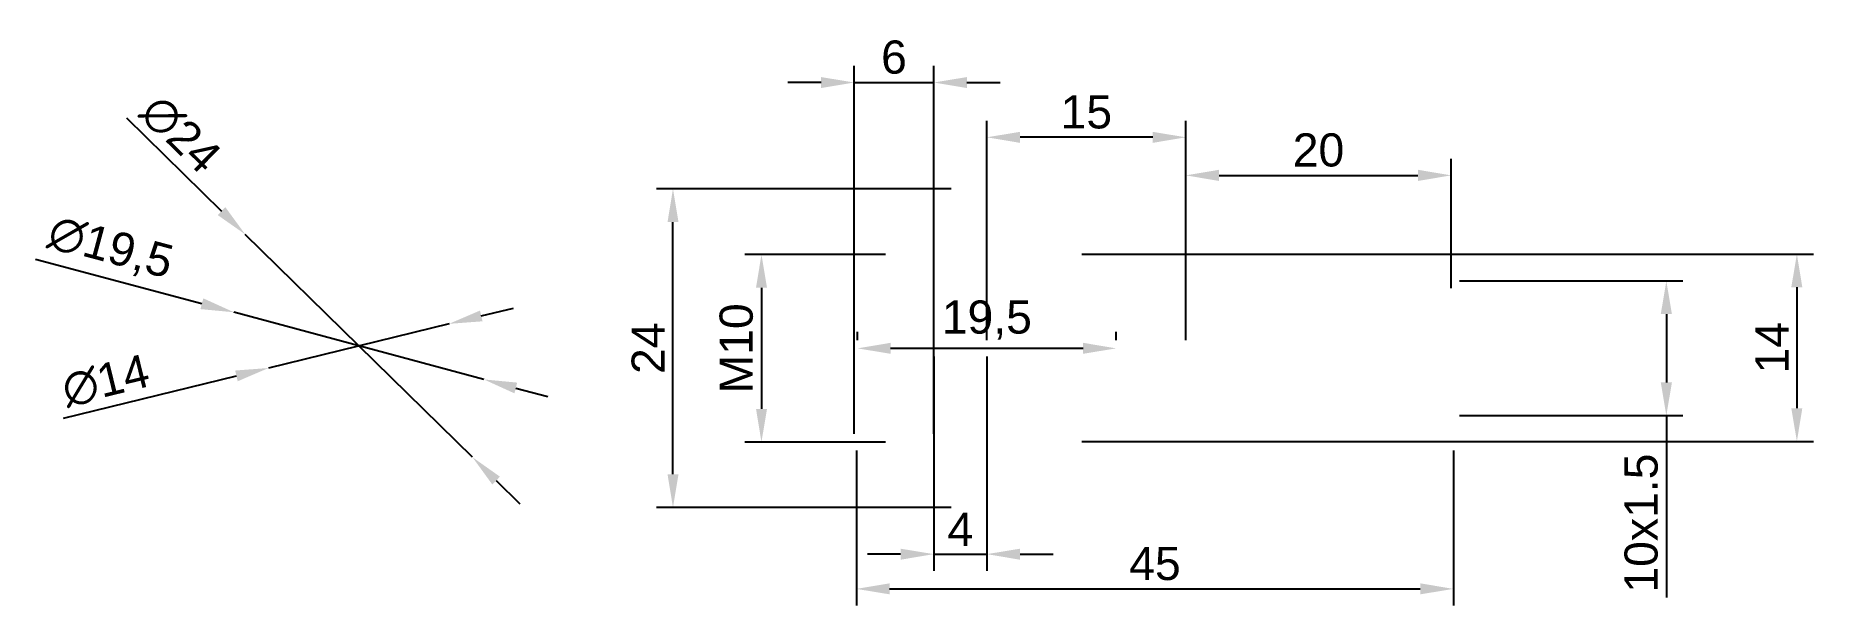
# Model space of a CAD drawing. Header units: millimetres. Extents: x -12 to 122, y -20 to 23.
import ezdxf

# ---------------------------------------------------------------- set-up
doc = ezdxf.new("R2010")
doc.units = ezdxf.units.MM
doc.styles.get("Standard").update_dxf_attribs({"font": 'Arial.ttf'})
doc.dimstyles.new('ISO-25', dxfattribs={"dimtxt": 2.5, "dimasz": 2.5, "dimexe": 1.25, "dimexo": 0.625, "dimtad": 1, "dimtxsty": 'Standard', "dimcen": 2.5, "dimadec": 0, "dimazin": 0, "dimtfac": 1, "dimtmove": 0, "dimatfit": 3, "dimfxl": 1, "dimarcsym": 0})

# ---------------------------------------------------------------- blocks, each defined once
blk = doc.blocks.new('*D3')
at = {"color": 0, "lineweight": -2, "transparency": 16777216}
for p, q in [((49.99, -7.86), (49.99, -19.54)), ((94.99, -7.86), (94.99, -19.54)), ((52.49, -18.29), (92.49, -18.29))]:
    blk.add_line(p, q, dxfattribs=at)
at = {"color": 0, "transparency": 16777216}
for points in [[(52.49, -17.87), (52.49, -18.7), (49.99, -18.29)], [(92.49, -17.87), (92.49, -18.7), (94.99, -18.29)]]:
    blk.add_solid(points, dxfattribs=at)
at = {"layer": 'Defpoints', "color": 0, "transparency": 16777216}
for p in [(49.99, -7.23, -2), (94.99, -7.23, -2), (94.99, -18.29)]:
    blk.add_point(p, dxfattribs=at)
at = {"color": 0, "transparency": 16777216, "insert": (72.49, -16.39), "char_height": 2.5, "attachment_point": 5}
blk.add_mtext('45', dxfattribs=at)
blk = doc.blocks.new('*D4')
at = {"color": 0, "lineweight": -2, "transparency": 16777216}
for p, q in [((49.82, -6.6), (49.82, 21.13)), ((55.82, -6.6), (55.82, 21.13)), ((47.32, 19.88), (44.82, 19.88)), ((49.82, 19.88), (55.82, 19.88)), ((58.32, 19.88), (60.82, 19.88))]:
    blk.add_line(p, q, dxfattribs=at)
at = {"color": 0, "transparency": 16777216}
for points in [[(47.32, 20.29), (47.32, 19.46), (49.82, 19.88)], [(58.32, 20.29), (58.32, 19.46), (55.82, 19.88)]]:
    blk.add_solid(points, dxfattribs=at)
at = {"layer": 'Defpoints', "color": 0, "transparency": 16777216}
for p in [(55.82, 19.88), (49.82, -7.22, -2), (55.82, -7.22, -2)]:
    blk.add_point(p, dxfattribs=at)
at = {"color": 0, "transparency": 16777216, "insert": (52.82, 21.78), "char_height": 2.5, "attachment_point": 5}
blk.add_mtext('6', dxfattribs=at)
blk = doc.blocks.new('*D5')
at = {"color": 0, "lineweight": -2, "transparency": 16777216}
for p, q in [((59.82, 0.47), (59.82, 17)), ((74.82, 0.47), (74.82, 17)), ((72.32, 15.75), (62.32, 15.75))]:
    blk.add_line(p, q, dxfattribs=at)
at = {"color": 0, "transparency": 16777216}
for points in [[(62.32, 16.16), (62.32, 15.33), (59.82, 15.75)], [(72.32, 16.16), (72.32, 15.33), (74.82, 15.75)]]:
    blk.add_solid(points, dxfattribs=at)
at = {"layer": 'Defpoints', "color": 0, "transparency": 16777216}
for p in [(59.82, 15.75), (59.82, -0.16, -2), (74.82, -0.16, -2)]:
    blk.add_point(p, dxfattribs=at)
at = {"color": 0, "transparency": 16777216, "insert": (67.32, 17.65), "char_height": 2.5, "attachment_point": 5}
blk.add_mtext('15', dxfattribs=at)
blk = doc.blocks.new('*D6')
at = {"color": 0, "lineweight": -2, "transparency": 16777216}
for p, q in [((55.82, -0.78), (55.82, -16.92)), ((59.82, -0.78), (59.82, -16.92)), ((53.32, -15.67), (50.82, -15.67)), ((55.82, -15.67), (59.82, -15.67)), ((62.32, -15.67), (64.82, -15.67))]:
    blk.add_line(p, q, dxfattribs=at)
at = {"color": 0, "transparency": 16777216}
for points in [[(53.32, -15.26), (53.32, -16.09), (55.82, -15.67)], [(62.32, -15.26), (62.32, -16.09), (59.82, -15.67)]]:
    blk.add_solid(points, dxfattribs=at)
at = {"layer": 'Defpoints', "color": 0, "transparency": 16777216}
for p in [(55.82, -0.16, -2), (59.82, -0.16, -2), (59.82, -15.67)]:
    blk.add_point(p, dxfattribs=at)
at = {"color": 0, "transparency": 16777216, "insert": (57.82, -13.8), "char_height": 2.5, "attachment_point": 5}
blk.add_mtext('4', dxfattribs=at)
blk = doc.blocks.new('*D7')
at = {"color": 0, "lineweight": -2, "transparency": 16777216}
for p, q in [((74.82, 0.47), (74.82, 14.13)), ((94.82, 4.38), (94.82, 14.13)), ((77.32, 12.88), (92.32, 12.88))]:
    blk.add_line(p, q, dxfattribs=at)
at = {"color": 0, "transparency": 16777216}
for points in [[(77.32, 13.3), (77.32, 12.46), (74.82, 12.88)], [(92.32, 13.3), (92.32, 12.46), (94.82, 12.88)]]:
    blk.add_solid(points, dxfattribs=at)
at = {"layer": 'Defpoints', "color": 0, "transparency": 16777216}
for p in [(94.82, 12.88), (94.82, 3.75, -2.85), (74.82, -0.16, -2)]:
    blk.add_point(p, dxfattribs=at)
at = {"color": 0, "transparency": 16777216, "insert": (84.82, 14.78), "char_height": 2.5, "attachment_point": 5}
blk.add_mtext('20', dxfattribs=at)
blk = doc.blocks.new('*D9')
at = {"color": 0, "lineweight": -2, "transparency": 16777216}
for p, q in [((-11.89, 6.57), (0.65, 3.21)), ((21.9, -2.5), (3.07, 2.56)), ((24.31, -3.15), (26.73, -3.8))]:
    blk.add_line(p, q, dxfattribs=at)
at = {"color": 0, "transparency": 16777216}
for points in [[(0.76, 3.61), (0.54, 2.8), (3.07, 2.56)], [(24.42, -2.74), (24.21, -3.55), (21.9, -2.5)]]:
    blk.add_solid(points, dxfattribs=at)
at = {"layer": 'Defpoints', "color": 0, "transparency": 16777216}
for p in [(3.07, 2.56, -2), (21.9, -2.5, -2)]:
    blk.add_point(p, dxfattribs=at)
at = {"color": 0, "transparency": 16777216, "insert": (-6.26, 7.31), "char_height": 2.5, "attachment_point": 5, "rotation": 344.9721}
blk.add_mtext('∅19,5', dxfattribs=at)
blk = doc.blocks.new('*D10')
at = {"color": 0, "lineweight": -2, "transparency": 16777216}
for p, q in [((-5.04, 17.21), (2.13, 10.18)), ((21.05, -8.37), (3.92, 8.43)), ((22.83, -10.13), (24.62, -11.88))]:
    blk.add_line(p, q, dxfattribs=at)
at = {"color": 0, "transparency": 16777216}
for points in [[(2.42, 10.48), (1.84, 9.89), (3.92, 8.43)], [(23.12, -9.83), (22.54, -10.42), (21.05, -8.37)]]:
    blk.add_solid(points, dxfattribs=at)
at = {"layer": 'Defpoints', "color": 0, "transparency": 16777216}
for p in [(3.92, 8.43, -4), (21.05, -8.37, -4)]:
    blk.add_point(p, dxfattribs=at)
at = {"color": 0, "transparency": 16777216, "insert": (-0.96, 15.98), "char_height": 2.5, "attachment_point": 5, "rotation": 315.5498}
blk.add_mtext('∅24', dxfattribs=at)
blk = doc.blocks.new('*D11')
at = {"color": 0, "lineweight": -2, "transparency": 16777216}
for p, q in [((21.71, 2.29), (24.14, 2.88)), ((19.28, 1.69), (5.68, -1.64)), ((-9.79, -5.43), (3.26, -2.23))]:
    blk.add_line(p, q, dxfattribs=at)
at = {"color": 0, "transparency": 16777216}
for points in [[(21.61, 2.69), (21.81, 1.88), (19.28, 1.69)], [(3.16, -1.83), (3.35, -2.64), (5.68, -1.64)]]:
    blk.add_solid(points, dxfattribs=at)
at = {"layer": 'Defpoints', "color": 0, "transparency": 16777216}
for p in [(19.28, 1.69, -19), (5.68, -1.64, -19)]:
    blk.add_point(p, dxfattribs=at)
at = {"color": 0, "transparency": 16777216, "insert": (-6.6, -2.62), "char_height": 2.5, "attachment_point": 5, "rotation": 13.7666}
blk.add_mtext('∅14', dxfattribs=at)
blk = doc.blocks.new('*D12')
at = {"color": 0, "lineweight": -2, "transparency": 16777216}
for p, q in [((95.44, 4.92), (112.29, 4.92)), ((111.04, 2.42), (111.04, -2.73)), ((95.44, -5.23), (112.29, -5.23)), ((111.04, -5.23), (111.04, -18.94))]:
    blk.add_line(p, q, dxfattribs=at)
at = {"color": 0, "transparency": 16777216}
for points in [[(110.62, 2.42), (111.46, 2.42), (111.04, 4.92)], [(110.62, -2.73), (111.46, -2.73), (111.04, -5.23)]]:
    blk.add_solid(points, dxfattribs=at)
at = {"layer": 'Defpoints', "color": 0, "transparency": 16777216}
for p in [(94.82, 4.92), (94.82, -5.23), (111.04, -5.23)]:
    blk.add_point(p, dxfattribs=at)
at = {"color": 0, "transparency": 16777216, "insert": (109.15, -13.33), "char_height": 2.5, "attachment_point": 5, "rotation": 90}
blk.add_mtext('10x1.5', dxfattribs=at)
blk = doc.blocks.new('*D13')
at = {"color": 0, "lineweight": -2, "transparency": 16777216}
for p, q in [((52.19, 6.91), (41.58, 6.91)), ((42.83, 4.41), (42.83, -4.72)), ((52.19, -7.22), (41.58, -7.22))]:
    blk.add_line(p, q, dxfattribs=at)
at = {"color": 0, "transparency": 16777216}
for points in [[(42.42, 4.41), (43.25, 4.41), (42.83, 6.91)], [(42.42, -4.72), (43.25, -4.72), (42.83, -7.22)]]:
    blk.add_solid(points, dxfattribs=at)
at = {"layer": 'Defpoints', "color": 0, "transparency": 16777216}
for p in [(52.82, 6.91, -1.95), (42.83, -7.22), (52.82, -7.22, -1.95)]:
    blk.add_point(p, dxfattribs=at)
at = {"color": 0, "transparency": 16777216, "insert": (40.94, -0.16), "char_height": 2.5, "attachment_point": 5, "rotation": 90}
blk.add_mtext('M10', dxfattribs=at)
blk = doc.blocks.new('*D14')
at = {"color": 0, "lineweight": -2, "transparency": 16777216}
for p, q in [((57.13, 11.86), (34.91, 11.86)), ((36.16, -9.65), (36.16, 9.36)), ((57.13, -12.15), (34.91, -12.15))]:
    blk.add_line(p, q, dxfattribs=at)
at = {"color": 0, "transparency": 16777216}
for points in [[(35.75, 9.36), (36.58, 9.36), (36.16, 11.86)], [(35.75, -9.65), (36.58, -9.65), (36.16, -12.15)]]:
    blk.add_solid(points, dxfattribs=at)
at = {"layer": 'Defpoints', "color": 0, "transparency": 16777216}
for p in [(36.16, 11.86), (57.75, 11.86), (57.75, -12.15)]:
    blk.add_point(p, dxfattribs=at)
at = {"color": 0, "transparency": 16777216, "insert": (34.29, -0.15), "char_height": 2.5, "attachment_point": 5, "rotation": 90}
blk.add_mtext('24', dxfattribs=at)
blk = doc.blocks.new('*D15')
at = {"color": 0, "lineweight": -2, "transparency": 16777216}
for p, q in [((66.98, 6.95), (122.13, 6.95)), ((120.88, 4.45), (120.88, -4.67)), ((66.98, -7.17), (122.13, -7.17))]:
    blk.add_line(p, q, dxfattribs=at)
at = {"color": 0, "transparency": 16777216}
for points in [[(120.46, 4.45), (121.29, 4.45), (120.88, 6.95)], [(120.46, -4.67), (121.29, -4.67), (120.88, -7.17)]]:
    blk.add_solid(points, dxfattribs=at)
at = {"layer": 'Defpoints', "color": 0, "transparency": 16777216}
for p in [(66.35, 6.95), (66.35, -7.17), (120.88, -7.17)]:
    blk.add_point(p, dxfattribs=at)
at = {"color": 0, "transparency": 16777216, "insert": (119, -0.11), "char_height": 2.5, "attachment_point": 5, "rotation": 90}
blk.add_mtext('14', dxfattribs=at)
blk = doc.blocks.new('*D16')
at = {"color": 0, "lineweight": -2, "transparency": 16777216}
for p, q in [((50.07, 0.47), (50.07, 1.09)), ((69.57, 0.47), (69.57, 1.09)), ((67.07, -0.16), (52.57, -0.16))]:
    blk.add_line(p, q, dxfattribs=at)
at = {"color": 0, "transparency": 16777216}
for points in [[(52.57, 0.26), (52.57, -0.57), (50.07, -0.16)], [(67.07, 0.26), (67.07, -0.57), (69.57, -0.16)]]:
    blk.add_solid(points, dxfattribs=at)
at = {"layer": 'Defpoints', "color": 0, "transparency": 16777216}
for p in [(50.07, -0.16, -2), (50.07, -0.16), (69.57, -0.16, -2)]:
    blk.add_point(p, dxfattribs=at)
at = {"color": 0, "transparency": 16777216, "insert": (59.82, 1.97), "char_height": 2.5, "attachment_point": 5}
blk.add_mtext('19,5', dxfattribs=at)

msp = doc.modelspace()

# ---------------------------------------------------------------- dimensions: what is measured, and where the dimension line sits
for base, p1, p2, picture, middle in [((55.819, 19.877), (49.819, -7.224, -2), (55.819, -7.224, -2), '*D4', (52.819, 21.778)), ((59.819, 15.747), (74.819, -0.158, -2), (59.819, -0.158, -2), '*D5', (67.319, 17.648)), ((94.819, 12.879), (74.819, -0.158, -2), (94.819, 3.75, -2.854), '*D7', (84.819, 14.781)), ((50.069, -0.158), (69.569, -0.158, -2), (50.069, -0.158, -2), '*D16', (59.819, 1.973)), ((59.819, -15.672), (55.819, -0.158, -2), (59.819, -0.158, -2), '*D6', (57.819, -13.797)), ((94.993, -18.287), (49.993, -7.233, -2), (94.993, -7.233, -2), '*D3', (72.493, -16.39))]:
    dim = msp.add_linear_dim(base=base, p1=p1, p2=p2, dimstyle='ISO-25')
    dim.commit()
    dim.dimension.update_dxf_attribs({"geometry": picture, "text_midpoint": middle})
for p1, p2, picture, middle in [((21.048, -8.375, -4), (3.916, 8.432, -4), '*D10', (-2.345, 14.574)), ((21.899, -2.499, -2), (3.066, 2.557, -2), '*D9', (-6.825, 5.212))]:
    dim = msp.add_diameter_dim_2p(p1=p1, p2=p2, dimstyle='ISO-25')
    dim.commit()
    dim.dimension.update_dxf_attribs({"geometry": picture, "text_midpoint": middle})
for base, p1, p2, text, picture, middle in [((36.162, 11.857), (57.751, -12.154), (57.751, 11.857), '24', '*D14', (34.287, -0.148)), ((42.835, -7.224), (52.819, 6.908, -1.948), (52.819, -7.224, -1.948), 'M10', '*D13', (40.943, -0.158)), ((120.878, -7.174), (66.351, 6.954), (66.351, -7.174), '14', '*D15', (119.003, -0.11)), ((111.042, -5.228), (94.819, 4.92), (94.819, -5.228), '10x1.5', '*D12', (109.149, -13.332))]:
    dim = msp.add_linear_dim(base=base, p1=p1, p2=p2, angle=90, text=text, dimstyle='ISO-25')
    dim.commit()
    dim.dimension.update_dxf_attribs({"geometry": picture, "text_midpoint": middle})
dim = msp.add_diameter_dim_2p(p1=(19.281, 1.695, -19), p2=(5.683, -1.637, -19), dimstyle='ISO-25')
dim.commit()
dim.dimension.update_dxf_attribs({"geometry": '*D11', "text_midpoint": (-6.127, -4.53), "dimtype": 163})

doc.saveas('drawing.dxf')
